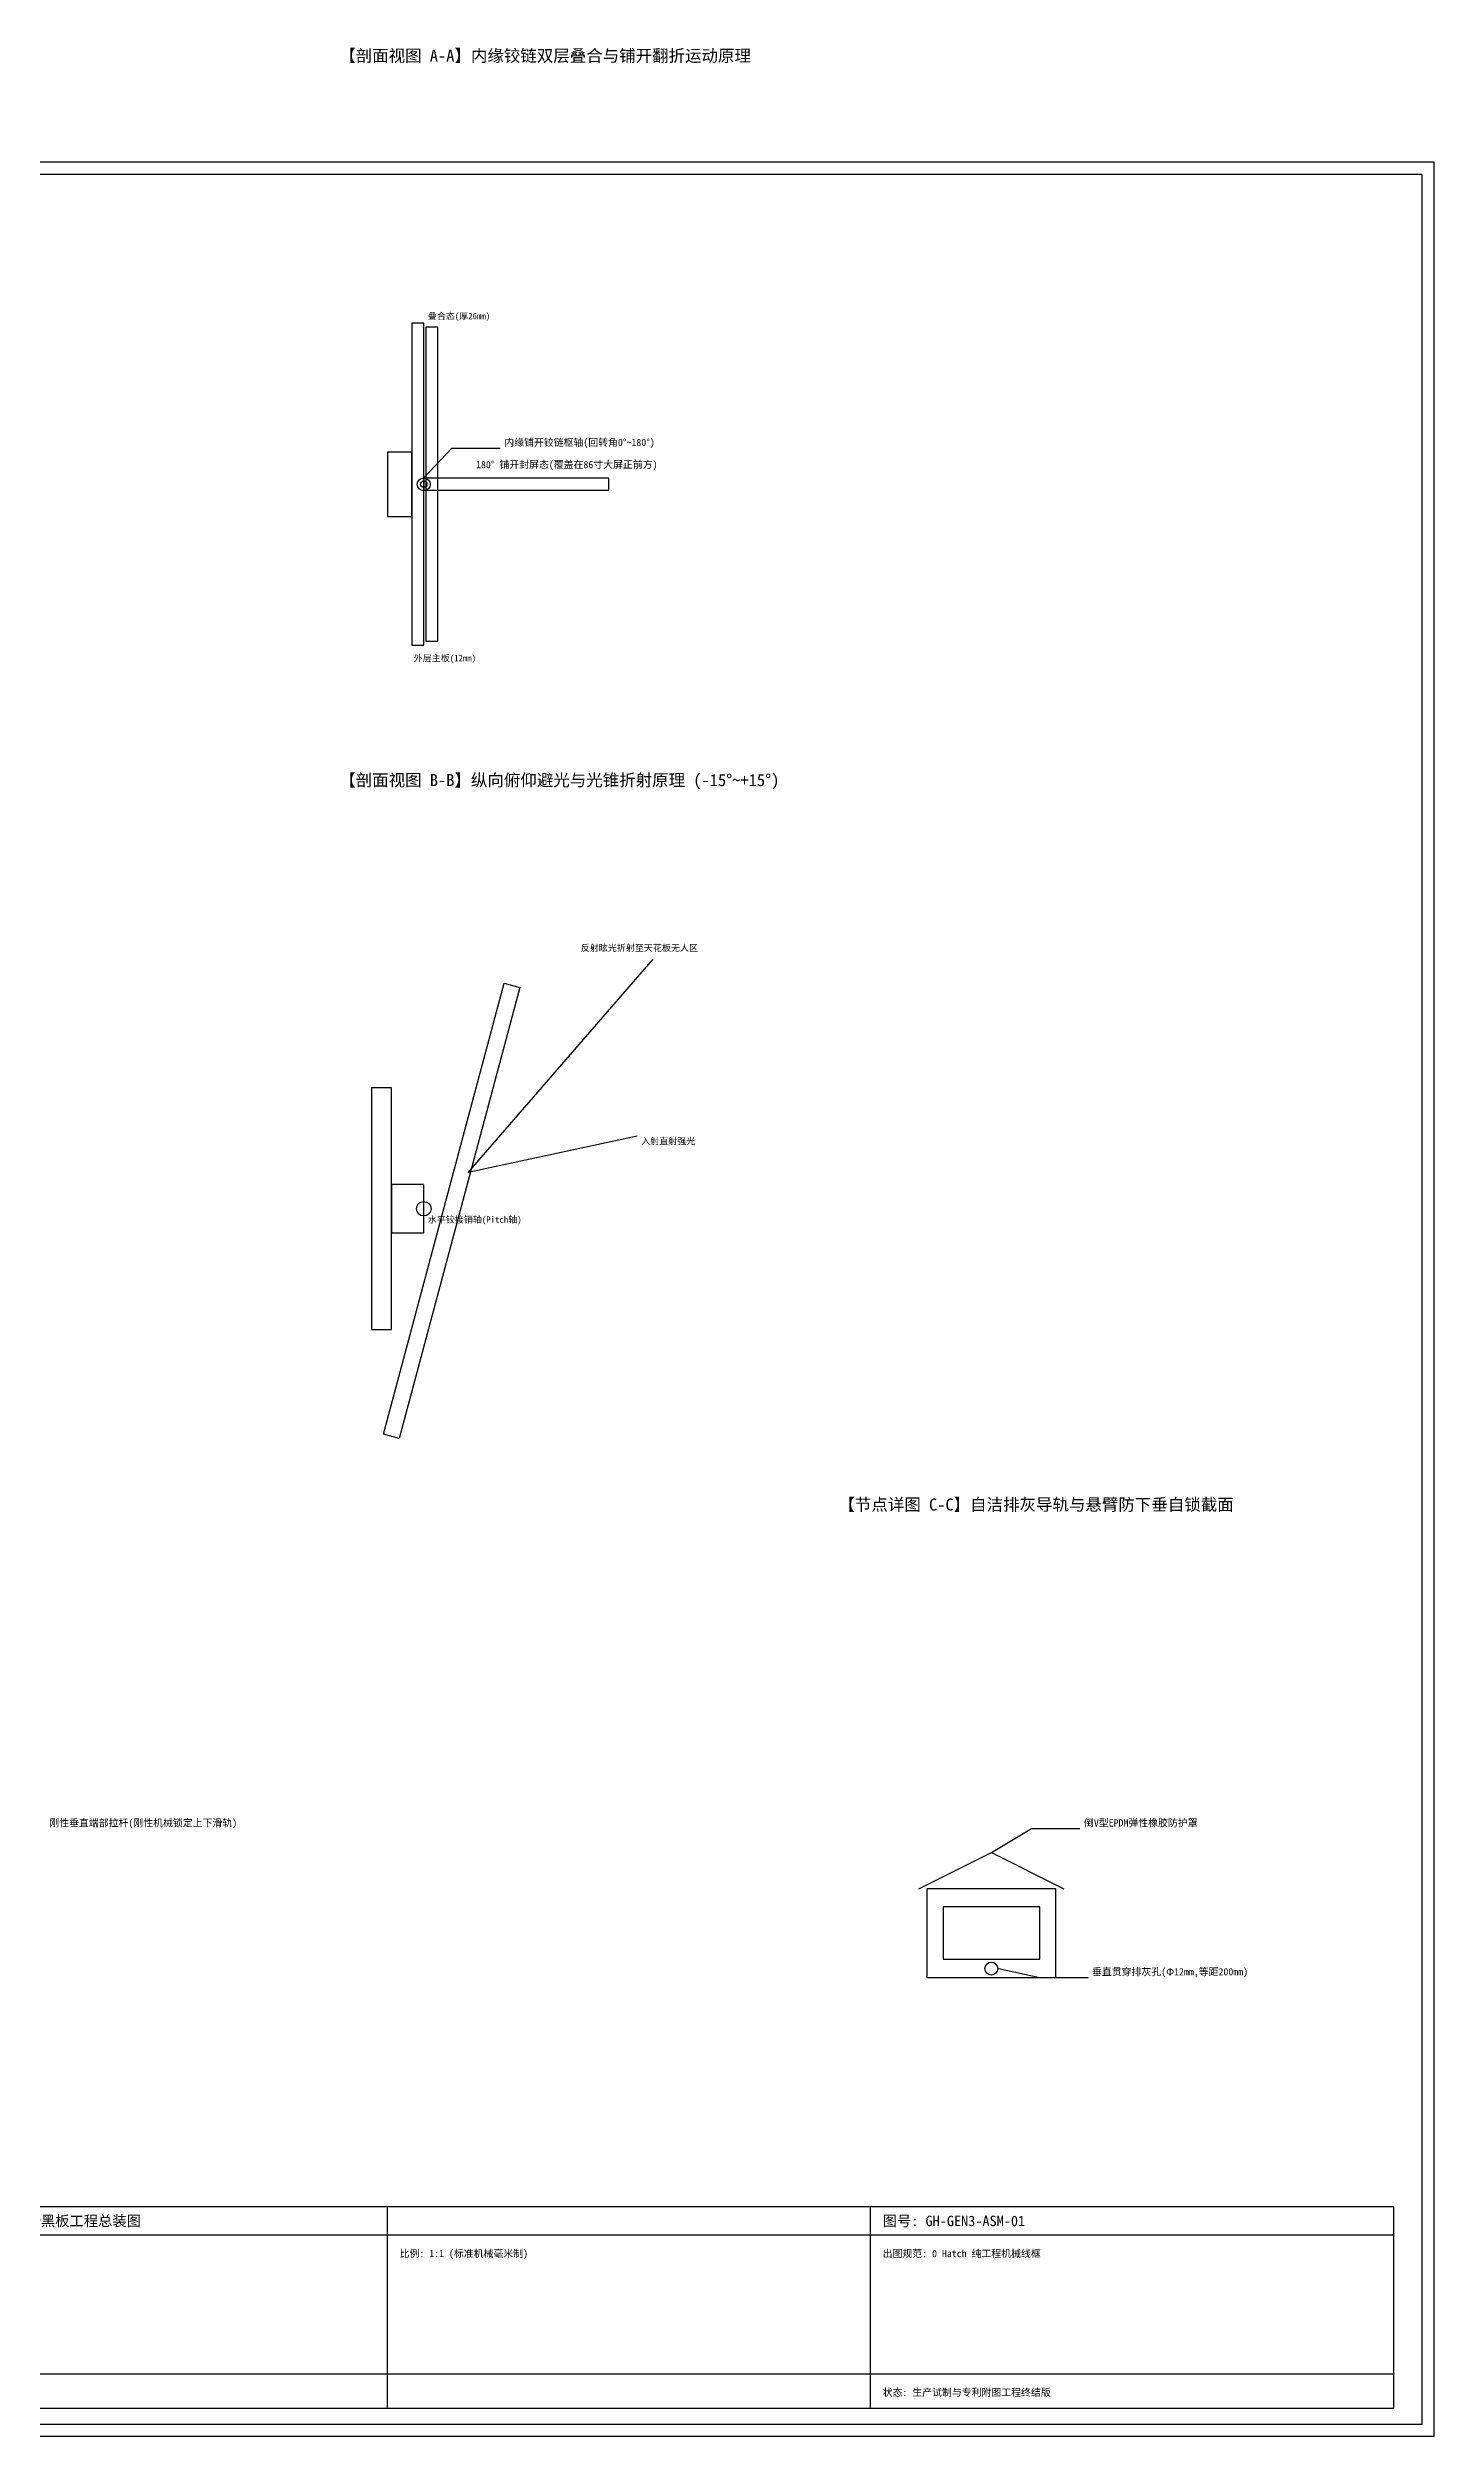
# Model space of a CAD drawing. Header units: millimetres. Extents: x -3300 to 6700, y -250 to 5699.
# Drawn here: x 3256 to 6700, y -250 to 5685 of the extents above; entities that cross this region are included whole.
import ezdxf

# ---------------------------------------------------------------- set-up
doc = ezdxf.new("R2010")
doc.units = ezdxf.units.MM
for name, color, linetype in [('01_FRAME_外框型材', 8, 'Continuous'), ('03_OUTER_BOARD_外主板', 3, 'Continuous'), ('04_INNER_BOARD_内附板', 2, 'Continuous'), ('05_INNER_HINGE_内缘铰链', 6, 'Continuous'), ('07_PITCH_YAW_运动副', 4, 'Continuous'), ('09_TEXT_技术说明', 7, 'Continuous')]:
    doc.layers.add(name, color=color, linetype=linetype)
doc.styles.add('STYLE_GB_CN', font='simhei.ttf')

msp = doc.modelspace()

# ---------------------------------------------------------------- linework, layer by layer
at = {"layer": '01_FRAME_外框型材', "color": 8}
for p, q in [((4100, -180), (4100, 320)), ((5300, -180), (5300, 320)), ((1450, 250), (6600, 250)), ((1450, -95), (6600, -95))]:
    msp.add_line(p, q, dxfattribs=at)
for points in [[(-3300, -250), (6700, -250), (6700, 5400), (-3300, 5400)], [(-3270, -220), (6670, -220), (6670, 5370), (-3270, 5370)], [(4100, 4520), (4160, 4520), (4160, 4680), (4100, 4680)], [(4060, 2500), (4110, 2500), (4110, 3100), (4060, 3100)], [(5440, 890), (5760, 890), (5760, 1110), (5440, 1110)], [(1450, -180), (6600, -180), (6600, 320), (1450, 320)]]:
    msp.add_lwpolyline(points, close=True, dxfattribs=at)
at = {"layer": '01_FRAME_外框型材', "color": 1}
msp.add_lwpolyline([(5480, 935), (5720, 935), (5720, 1065), (5480, 1065)], close=True, dxfattribs=at)
at = {"layer": '03_OUTER_BOARD_外主板', "color": 3}
for p, q in [((4089.885, 2239.763), (4390.115, 3360.237)), ((4428.752, 3349.884), (4128.522, 2229.41)), ((4390.115, 3360.237), (4428.752, 3349.884)), ((4128.522, 2229.41), (4089.885, 2239.763))]:
    msp.add_line(p, q, dxfattribs=at)
msp.add_lwpolyline([(4160, 4200), (4190, 4200), (4190, 5000), (4160, 5000)], close=True, dxfattribs=at)
at = {"layer": '04_INNER_BOARD_内附板', "color": 2}
for points in [[(4195, 4210), (4225, 4210), (4225, 4990), (4195, 4990)], [(4190, 4585), (4650, 4585), (4650, 4615), (4190, 4615)]]:
    msp.add_lwpolyline(points, close=True, dxfattribs=at)
at = {"layer": '05_INNER_HINGE_内缘铰链', "color": 6}
for p, q in [((5420, 1110), (5600, 1200)), ((5600, 1200), (5780, 1110))]:
    msp.add_line(p, q, dxfattribs=at)
for centre, radius in [((4190, 4600), 16), ((4190, 4600), 8), ((5600, 912), 16)]:
    msp.add_circle(centre, radius, dxfattribs=at)
at = {"layer": '07_PITCH_YAW_运动副', "color": 2}
for p, q in [((4300.115, 2890), (4760, 3420)), ((4720, 2980), (4300.115, 2890))]:
    msp.add_line(p, q, dxfattribs=at)
at = {"layer": '07_PITCH_YAW_运动副', "color": 4}
msp.add_lwpolyline([(4110, 2740), (4190, 2740), (4190, 2860), (4110, 2860)], close=True, dxfattribs=at)
msp.add_circle((4190, 2800), 18, dxfattribs=at)
at = {"layer": '09_TEXT_技术说明'}
for p, q in [((4190, 4616), (4260, 4690)), ((4260, 4690), (4380, 4690)), ((5600, 1200), (5700, 1260)), ((5700, 1260), (5820, 1260)), ((5618, 912), (5720, 890)), ((5720, 890), (5840, 890))]:
    msp.add_line(p, q, dxfattribs=at)

# ---------------------------------------------------------------- texts
at = {"layer": '03_OUTER_BOARD_外主板', "color": 3, "style": 'STYLE_GB_CN'}
msp.add_text('外层主板(12mm)', height=16, dxfattribs=at).set_placement((4165, 4160))
at = {"layer": '04_INNER_BOARD_内附板', "color": 2, "style": 'STYLE_GB_CN'}
for s, height, p in [('叠合态(厚26mm)', 16, (4200, 5010)), ('180° 铺开封屏态(覆盖在86寸大屏正前方)', 18, (4320, 4640))]:
    msp.add_text(s, height=height, dxfattribs=at).set_placement(p)
at = {"layer": '07_PITCH_YAW_运动副', "color": 2, "style": 'STYLE_GB_CN'}
for s, p in [('反射眩光折射至天花板无人区', (4580, 3440)), ('入射直射强光', (4730, 2960))]:
    msp.add_text(s, height=16, dxfattribs=at).set_placement(p)
at = {"layer": '07_PITCH_YAW_运动副', "color": 4, "style": 'STYLE_GB_CN'}
msp.add_text('水平铰接销轴(Pitch轴)', height=16, dxfattribs=at).set_placement((4200, 2765))
at = {"layer": '09_TEXT_技术说明', "color": 7, "style": 'STYLE_GB_CN'}
for s, height, p in [('【剖面视图 A-A】内缘铰链双层叠合与铺开翻折运动原理', 30, (3980, 5650)), ('【剖面视图 B-B】纵向俯仰避光与光锥折射原理 (-15°~+15°)', 30, (3980, 3850)), ('【节点详图 C-C】自洁排灰导轨与悬臂防下垂自锁截面', 30, (5220, 2050)), ('图纸名称: 第三代多维叠合全覆盖与自洁侧滑黑板工程总装图', 26, (2530, 272)), ('图号: GH-GEN3-ASM-01', 26, (5330, 272)), ('比例: 1:1 (标准机械毫米制)', 18, (4130, 195)), ('出图规范: 0 Hatch 纯工程机械线框', 18, (5330, 195)), ('状态: 生产试制与专利附图工程终结版', 18, (5330, -150))]:
    msp.add_text(s, height=height, dxfattribs=at).set_placement(p)
at = {"layer": '09_TEXT_技术说明', "style": 'STYLE_GB_CN'}
for s, p in [('内缘铺开铰链枢轴(回转角0°~180°)', (4390, 4695)), ('刚性垂直端部拉杆(刚性机械锁定上下滑轨)', (3260, 1265)), ('倒V型EPDM弹性橡胶防护罩', (5830, 1265)), ('垂直贯穿排灰孔(Φ12mm,等距200mm)', (5850, 895))]:
    msp.add_text(s, height=18, dxfattribs=at).set_placement(p)

doc.saveas('drawing.dxf')
